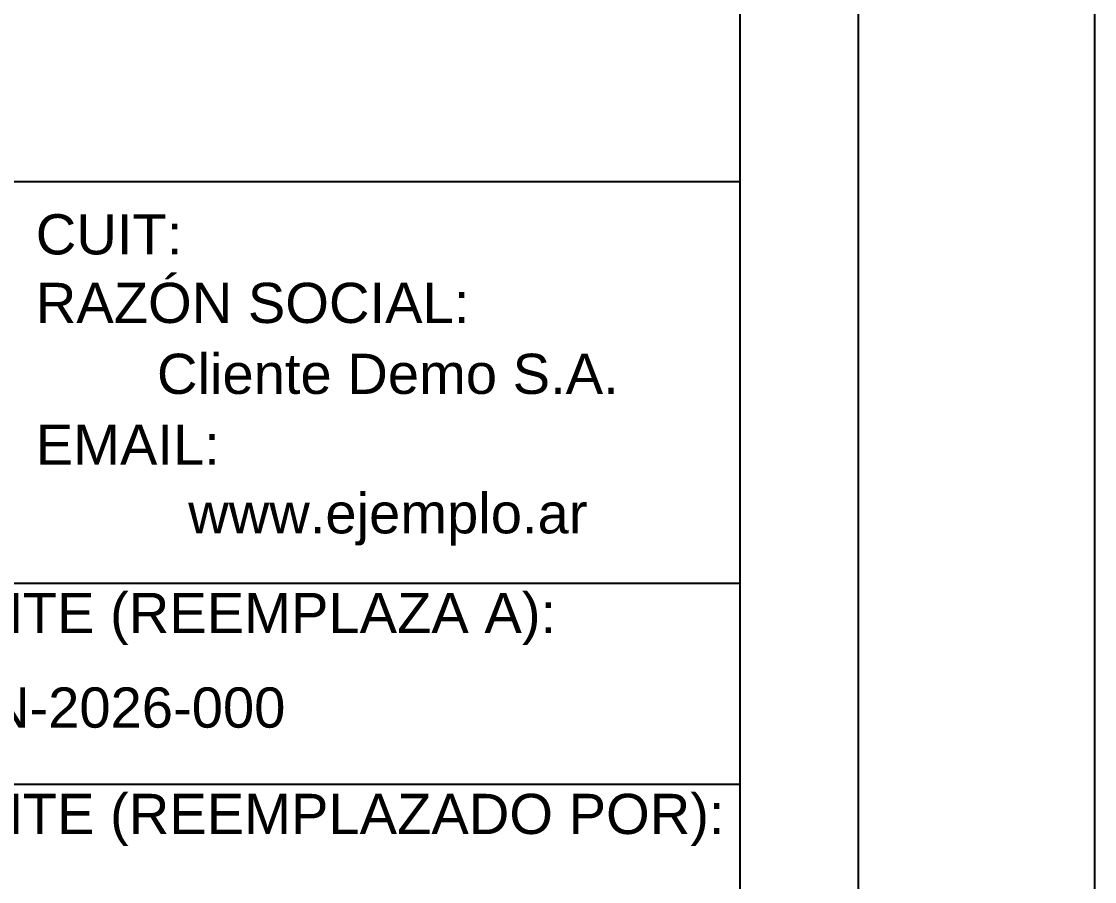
# Model space of a CAD drawing. Header units: millimetres. Extents: x 0 to 841, y 0 to 594.
# Drawn here: x 795.61 to 841, y 36.38 to 72.76 of the extents above; entities that cross this region are included whole.
import ezdxf
from ezdxf.enums import TextEntityAlignment as Align

# ---------------------------------------------------------------- set-up
doc = ezdxf.new("R2010")
doc.units = ezdxf.units.MM
doc.styles.add('ARIAL', font='arial.ttf')

msp = doc.modelspace()

# ---------------------------------------------------------------- linework, layer by layer
for p, q in [((651, 49), (826, 49)), ((771.035, 40.5), (826, 40.5))]:
    msp.add_line(p, q)
for points in [[(0, 594), (841, 594), (841, 0), (0, 0)], [(25, 584), (831, 584), (831, 10), (25, 10)], [(30, 579), (826, 579), (826, 15), (30, 15)], [(651, 66), (826, 66), (826, 15), (651, 15)]]:
    msp.add_lwpolyline(points, close=True)

# ---------------------------------------------------------------- texts
at = {"style": 'ARIAL'}
for s, p in [('CUIT:', (796.213, 62.4)), ('RAZÓN SOCIAL:', (796.213, 59.5)), ('EMAIL:', (796.213, 53.5)), ('CODIGO DEL CLIENTE (REEMPLAZA A):', (773.099, 46.383)), ('CODIGO DEL CLIENTE (REEMPLAZADO POR):', (773.099, 37.883))]:
    msp.add_text(s, height=1.7, dxfattribs=at).set_placement(p, align=Align.BOTTOM_LEFT)
for s, p in [('Cliente Demo S.A.', (811.106, 56.5)), ('www.ejemplo.ar', (811.106, 50.6)), ('PLN-2026-000', (799.05, 42.383))]:
    msp.add_text(s, height=1.7, dxfattribs=at).set_placement(p, align=Align.BOTTOM_CENTER)

doc.saveas('drawing.dxf')
